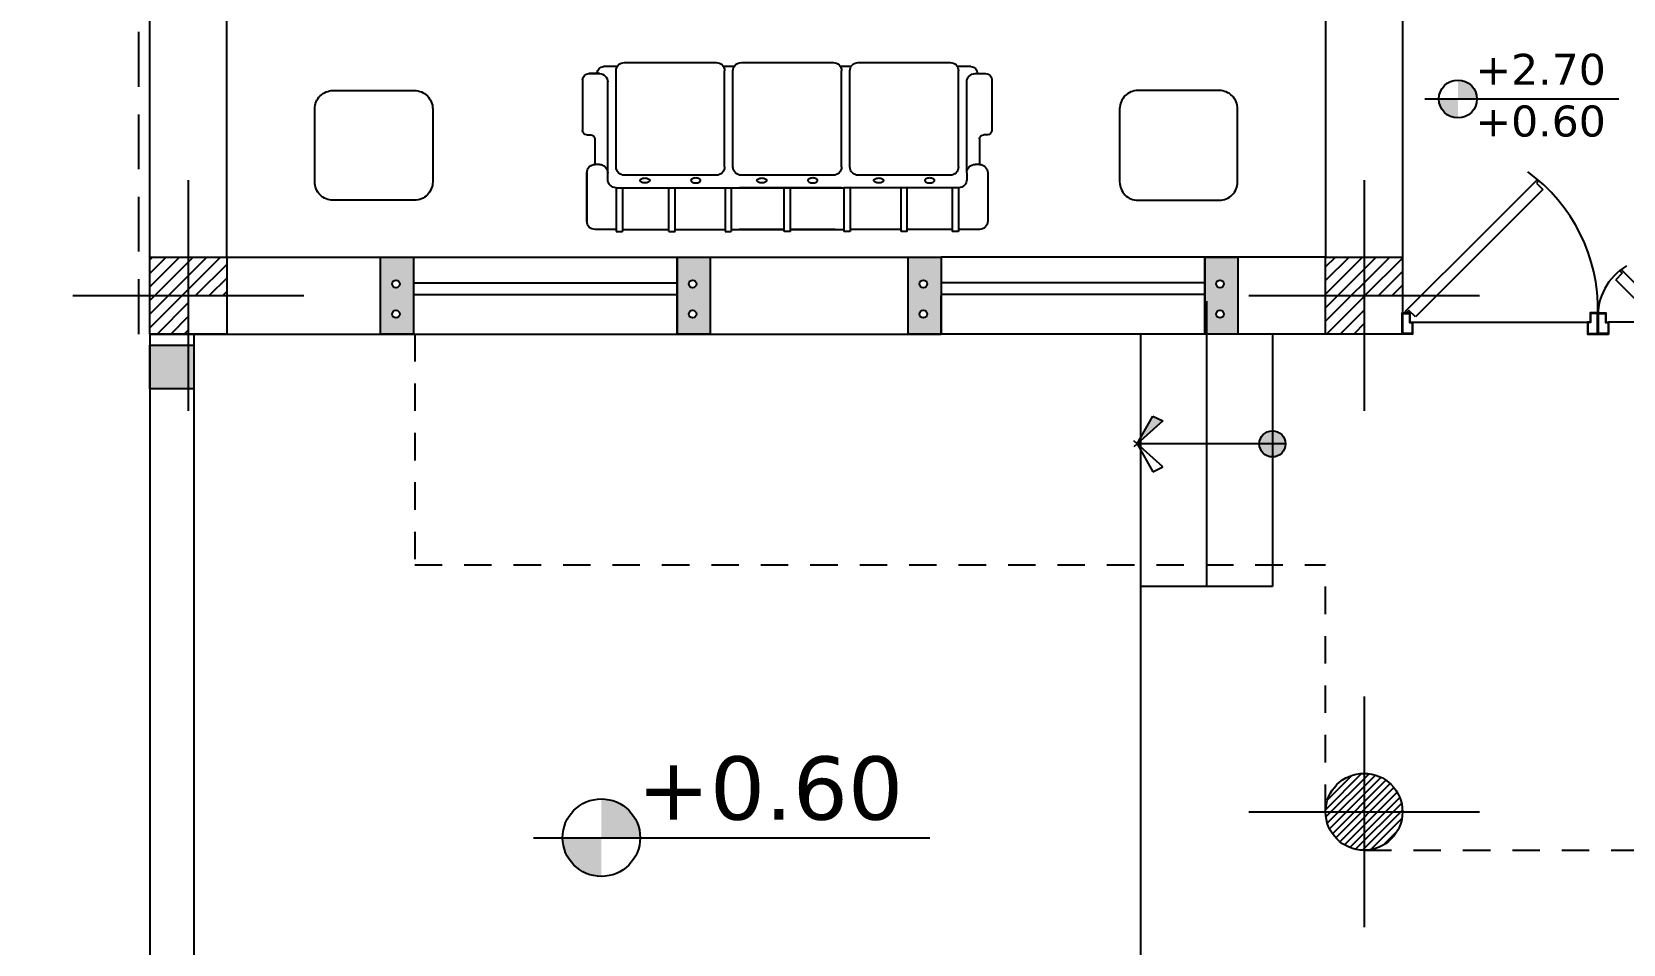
# Model space of a CAD drawing. Header units: inches. Extents: x -1482 to -895, y -39 to 122.
# Drawn here: x -1201.86 to -1194.62, y 60.22 to 64.37 of the extents above; entities that cross this region are included whole.
import ezdxf
from ezdxf.enums import TextEntityAlignment as Align

# ---------------------------------------------------------------- set-up
doc = ezdxf.new("R2010")
doc.units = ezdxf.units.IN
doc.header["$MEASUREMENT"] = 0
doc.header["$PDMODE"] = 3
doc.linetypes.add('DASHED2', pattern=[0.375, 0.25, -0.125])
doc.layers.get('Defpoints').update_dxf_attribs({"lineweight": 15})
for name, color, linetype in [('1', 251, 'Continuous'), ('axe', 150, 'Continuous'), ('fur', 22, 'Continuous'), ('GRADIANT', 251, 'Continuous'), ('nama', 252, 'Continuous')]:
    doc.layers.add(name, color=color, linetype=linetype)
doc.styles.add('COLI', font='TIMES.TTF', dxfattribs={"height": 0.25})
doc.styles.get("Standard").update_dxf_attribs({"font": 'verdana.TTF'})
doc.dimstyles.new('111', dxfattribs={"dimscale": 0, "dimtxt": 0.2, "dimasz": 0.1, "dimexe": 0.2, "dimexo": 0.5, "dimgap": 0.1, "dimtad": 1, "dimlfac": 1, "dimzin": 0, "dimdsep": 46, "dimtxsty": 'COLI', "dimblk1": 'OPEN30', "dimblk2": 'OPEN30', "dimsah": 1, "dimcen": 0, "dimse1": 1, "dimse2": 1, "dimclrd": 252, "dimclre": 1, "dimclrt": 1, "dimadec": 0, "dimazin": 0, "dimtfac": 0.5, "dimtix": 1, "dimtofl": 0, "dimtmove": 2, "dimatfit": 3, "dimldrblk": 'OPEN30', "dimfxl": 1, "dimtolj": 1, "dimtzin": 0, "dimlwd": 5, "dimarcsym": 0})
pattern_1 = [(45, (593.378865, 40.59466), (-0.01767766953, 0.01767766953), [])]

# ---------------------------------------------------------------- blocks, each defined once
blk = doc.blocks.new('A$C78557366')
at = {"layer": 'GRADIANT', "ltscale": 0.3}
h = blk.add_hatch(dxfattribs=at)
h.set_pattern_fill('ANSI31', color=256, scale=0.2)
h.paths.add_polyline_path([(-0.1, 0), (0, 0), (0, 0.1), (-0.1, 0.1)], flags=16)
h.paths.add_polyline_path([(0.1, 0), (0.1, 0.1), (-0.1, 0.1), (-0.1, 0)], flags=17)
h.paths.add_polyline_path([(0, -0.1), (0.1, -0.1), (0.1, 0.1), (0, 0.1)])
h.paths.add_polyline_path([(0.1, -0.1), (0.1, 0.1), (-0.1, 0.1), (-0.1, -0.1)])
at = {"layer": 'axe', "ltscale": 0.3}
for p, q in [((0, 0.3), (0, -0.3)), ((-0.3, 0), (0.3, 0))]:
    blk.add_line(p, q, dxfattribs=at)
blk.add_lwpolyline([(0.1, 0.1), (-0.1, 0.1), (-0.1, -0.1), (0.1, -0.1)], close=True, dxfattribs=at)
blk = doc.blocks.new('_Open30')
at = {"color": 0, "linetype": 'ByBlock', "lineweight": -2}
for p, q in [((-1, 0.268), (0, 0)), ((0, 0), (-1, -0.268)), ((0, 0), (-1, 0))]:
    blk.add_line(p, q, dxfattribs=at)
blk = doc.blocks.new('*D403')
at = {"color": 252, "lineweight": 5, "ltscale": 0.3, "transparency": 16777216}
blk.add_line((-1201.99, 80.8979), (-1201.99, 63.0979), dxfattribs=at)
at = {"layer": 'Defpoints', "color": 0, "ltscale": 0.3, "transparency": 16777216}
for p in [(-1200.8023, 80.9979), (-1201.99, 62.9979), (-1200.8023, 62.9979)]:
    blk.add_point(p, dxfattribs=at)
at = {"color": 252, "lineweight": 5, "ltscale": 0.3, "transparency": 16777216, "xscale": 0.1, "yscale": 0.1, "zscale": 0.1}
for p, rotation in [((-1201.99, 80.9979), 90), ((-1201.99, 62.9979), 270)]:
    blk.add_blockref('_Open30', p, dxfattribs=dict(at, rotation=rotation))
at = {"color": 1, "ltscale": 0.3, "transparency": 16777216, "insert": (-1202.2176, 71.9979), "char_height": 0.25, "attachment_point": 5, "rotation": 90, "style": 'COLI'}
blk.add_mtext('\\A1;18.00', dxfattribs=at)
blk = doc.blocks.new('A$C3F8B090B')
h = blk.add_hatch(color=1)
h.paths.add_polyline_path([(0, 0), (0.15, 0), (0.15, 0.35), (0, 0.35)])
h.paths.add_polyline_path([(0.0977, 0.122, -1), (0.063, 0.122, -1)], flags=16)
h.paths.add_polyline_path([(0.0977, 0.2594, -1), (0.063, 0.2594, -1)], flags=16)
at = {"color": 1}
blk.add_lwpolyline([(0.15, 0.35), (0.15, 0), (0, 0), (0, 0.35)], close=True, dxfattribs=at)
for centre in [(0.0803, 0.2594), (0.0803, 0.122)]:
    blk.add_circle(centre, 0.0174, dxfattribs=at)
blk = doc.blocks.new('FL3')
blk.add_hatch(color=150).paths.add_polyline_path([(0, 0), (0.149, -0.167), (0.181, -0.102)])
at = {"color": 150}
for p, q in [((0, 0), (-0.181, -0.102)), ((-0.149, -0.167), (0.02, 0.022)), ((0.149, -0.167), (-0.02, 0.022)), ((0, 0), (0.181, -0.102)), ((-0.181, -0.102), (-0.149, -0.167)), ((0.181, -0.102), (0.149, -0.167))]:
    blk.add_line(p, q, dxfattribs=at)
blk = doc.blocks.new('DBLDR120K')
at = {"layer": 'fur', "color": 136}
for p, q in [((-1.1519, -0.0545), (-0.9381, -0.0545)), ((-0.0481, -0.0545), (-0.8419, -0.0545)), ((-1.1397, -0.0777), (-0.9708, -0.2466))]:
    blk.add_line(p, q, dxfattribs=at)
at = {"layer": 'fur', "color": 136, "linetype": 'Continuous'}
for p, q in [((-1.18, -0.096), (-1.1857, -0.1017)), ((-1.1857, -0.1017), (-0.9948, -0.2926)), ((-1.169, -0.107), (-1.18, -0.096)), ((-1.1397, -0.0777), (-1.1686, -0.1067)), ((-0.4028, -0.4202), (-0.0603, -0.0777)), ((-0.0143, -0.1017), (-0.3678, -0.4552)), ((-0.0603, -0.0777), (-0.0314, -0.1067)), ((-0.031, -0.107), (-0.02, -0.096)), ((-0.02, -0.096), (-0.0143, -0.1017)), ((-1.0001, -0.2759), (-0.9708, -0.2466)), ((-0.9891, -0.287), (-1.0001, -0.2759)), ((-0.9948, -0.2926), (-0.9891, -0.287)), ((-0.6393, -0.6567), (-0.4028, -0.4202)), ((-0.3678, -0.4552), (-0.6153, -0.7027)), ((-0.61, -0.686), (-0.6393, -0.6567)), ((-0.621, -0.697), (-0.61, -0.686)), ((-0.6153, -0.7027), (-0.621, -0.697))]:
    blk.add_line(p, q, dxfattribs=at)
for points in [[(-1.1519, -0.0545), (-1.1519, 0), (-1.2, 0), (-1.2, -0.096), (-1.1644, -0.096), (-1.1644, -0.0545)], [(-0.9381, -0.0545), (-0.9381, 0), (-0.89, 0), (-0.89, -0.096), (-0.9256, -0.096), (-0.9256, -0.0545)], [(-0.8419, -0.0545), (-0.8419, 0), (-0.89, 0), (-0.89, -0.096), (-0.8544, -0.096), (-0.8544, -0.0545)], [(-0.0481, -0.0545), (-0.0481, 0), (0, 0), (0, -0.096), (-0.0356, -0.096), (-0.0356, -0.0545)], [(-1.1539, -0.0525), (-1.1539, -0.002), (-1.198, -0.002), (-1.198, -0.094), (-1.1664, -0.094), (-1.1664, -0.0525)], [(-0.9361, -0.0525), (-0.9361, -0.002), (-0.892, -0.002), (-0.892, -0.094), (-0.9236, -0.094), (-0.9236, -0.0525)], [(-0.8439, -0.0525), (-0.8439, -0.002), (-0.888, -0.002), (-0.888, -0.094), (-0.8564, -0.094), (-0.8564, -0.0525)], [(-0.0461, -0.0525), (-0.0461, -0.002), (-0.002, -0.002), (-0.002, -0.094), (-0.0336, -0.094), (-0.0336, -0.0525)]]:
    blk.add_lwpolyline(points, close=True, dxfattribs=at)
at = {"layer": 'fur', "color": 136}
for centre, radius, start, end in [((-1.6655, -0.1105), 0.7756, 8.04146, 8.19069), ((-0.1145, -0.1105), 0.7756, 171.80931, 171.95854), ((-1.154, -0.0815), 0.2645, 300.4974, 3.14148), ((-0.1145, -0.1105), 0.7756, 178.92853, 233.96606)]:
    blk.add_arc(centre, radius, start, end, dxfattribs=at)
blk = doc.blocks.new('A$C2CD672AE')
blk.add_hatch(color=0).paths.add_polyline_path([(0.2, 0.2), (0, 0.2), (0, 0), (0.2, 0)])
at = {"color": 0}
blk.add_lwpolyline([(0, 0.2), (0.2, 0.2), (0.2, 0), (0, 0)], close=True, dxfattribs=at)
blk = doc.blocks.new('g25')
at = {"color": 236}
for p, q in [((-181.939, -52.1332), (-182.379, -52.1332)), ((-181.379, -52.1332), (-181.819, -52.1332)), ((-180.819, -52.1332), (-181.259, -52.1332)), ((-182.499, -52.1863), (-182.549, -52.1863)), ((-182.509, -52.1863), (-182.509, -52.183)), ((-182.479, -52.153), (-182.4135, -52.153)), ((-182.419, -52.6332), (-182.419, -52.1732)), ((-181.9045, -52.153), (-181.8535, -52.153)), ((-181.899, -52.6332), (-181.899, -52.1732)), ((-181.859, -52.6332), (-181.859, -52.1732)), ((-181.3445, -52.153), (-181.2935, -52.153)), ((-181.339, -52.6332), (-181.339, -52.1732)), ((-181.299, -52.6332), (-181.299, -52.1732)), ((-180.7845, -52.153), (-180.719, -52.153)), ((-180.779, -52.6332), (-180.779, -52.1732)), ((-180.699, -52.1863), (-180.649, -52.1863)), ((-180.649, -52.1863), (-180.699, -52.1863)), ((-180.689, -52.1863), (-180.689, -52.183)), ((-180.689, -52.1863), (-180.689, -52.1863)), ((-182.579, -52.2163), (-182.579, -52.4592)), ((-182.459, -52.6615), (-182.459, -52.2263)), ((-180.739, -52.6615), (-180.739, -52.2263)), ((-180.619, -52.2163), (-180.619, -52.4592)), ((-182.559, -52.4792), (-182.5405, -52.4792)), ((-182.5205, -52.4992), (-182.5205, -52.6216)), ((-180.6775, -52.4992), (-180.6775, -52.6216)), ((-180.639, -52.4792), (-180.6575, -52.4792)), ((-182.559, -52.6615), (-182.559, -52.8932)), ((-182.519, -52.6215), (-182.499, -52.6215)), ((-182.459, -52.6615), (-182.459, -52.6932)), ((-180.739, -52.6932), (-180.739, -52.6615)), ((-180.699, -52.6215), (-180.679, -52.6215)), ((-180.639, -52.6615), (-180.639, -52.8932)), ((-180.639, -52.8932), (-180.639, -52.6615)), ((-182.419, -52.7332), (-181.8706, -52.7332)), ((-182.419, -52.7332), (-182.419, -52.9432)), ((-182.389, -52.7332), (-182.389, -52.9432)), ((-182.379, -52.6732), (-181.939, -52.6732)), ((-182.174, -52.9432), (-182.174, -52.7332)), ((-182.144, -52.9432), (-182.144, -52.7332)), ((-181.9006, -52.7332), (-181.9006, -52.9432)), ((-180.779, -52.7332), (-181.8706, -52.7332)), ((-181.8706, -52.7332), (-181.8706, -52.9432)), ((-181.859, -52.7332), (-181.3709, -52.7332)), ((-181.819, -52.6732), (-181.379, -52.6732)), ((-181.614, -52.9432), (-181.614, -52.7332)), ((-181.584, -52.9432), (-181.584, -52.7332)), ((-181.3309, -52.7332), (-181.3309, -52.9432)), ((-181.3009, -52.7332), (-181.3009, -52.9432)), ((-181.259, -52.6732), (-180.819, -52.6732)), ((-181.062, -52.9432), (-181.062, -52.7332)), ((-181.032, -52.9432), (-181.032, -52.7332)), ((-180.809, -52.7332), (-180.809, -52.9432)), ((-180.779, -52.7332), (-180.779, -52.9432)), ((-182.519, -52.9332), (-182.419, -52.9332)), ((-182.419, -52.9432), (-182.389, -52.9432)), ((-182.389, -52.9332), (-182.174, -52.9332)), ((-182.174, -52.9432), (-182.144, -52.9432)), ((-182.144, -52.9332), (-181.9006, -52.9332)), ((-181.9006, -52.9432), (-181.8706, -52.9432)), ((-181.614, -52.9332), (-181.8706, -52.9332)), ((-181.829, -52.9332), (-181.614, -52.9332)), ((-181.614, -52.9432), (-181.584, -52.9432)), ((-181.3309, -52.9332), (-181.584, -52.9332)), ((-181.584, -52.9332), (-181.369, -52.9332)), ((-181.3009, -52.9432), (-181.3309, -52.9432)), ((-181.062, -52.9332), (-181.3009, -52.9332)), ((-181.032, -52.9432), (-181.062, -52.9432)), ((-180.809, -52.9332), (-181.032, -52.9332)), ((-180.779, -52.9432), (-180.809, -52.9432)), ((-180.779, -52.9332), (-180.679, -52.9332))]:
    blk.add_line(p, q, dxfattribs=at)
for points in [[(-182.2808, -52.6866, -0.051811), (-182.2715, -52.6876, -0.065668), (-182.2645, -52.69, -0.104522), (-182.2591, -52.6943, -0.172909), (-182.2577, -52.6983, -0.172909), (-182.2591, -52.7023, -0.104522), (-182.2645, -52.7066, -0.065668), (-182.2715, -52.7091, -0.051811), (-182.2808, -52.71, -0.051811), (-182.2902, -52.7091, -0.065668), (-182.2972, -52.7066, -0.104522), (-182.3025, -52.7023, -0.172909), (-182.304, -52.6983, -0.172909), (-182.3025, -52.6943, -0.104522), (-182.2972, -52.69, -0.065668), (-182.2902, -52.6876, -0.051811)], [(-182.0372, -52.6866, 0.051811), (-182.0465, -52.6876, 0.065668), (-182.0535, -52.69, 0.104522), (-182.0589, -52.6943, 0.172909), (-182.0603, -52.6983, 0.172909), (-182.0589, -52.7023, 0.104522), (-182.0535, -52.7066, 0.065668), (-182.0465, -52.7091, 0.051811), (-182.0372, -52.71, 0.051811), (-182.0278, -52.7091, 0.065668), (-182.0208, -52.7066, 0.104522), (-182.0154, -52.7023, 0.172909), (-182.014, -52.6983, 0.172909), (-182.0154, -52.6943, 0.104522), (-182.0208, -52.69, 0.065668), (-182.0278, -52.6876, 0.051811)], [(-181.7208, -52.6866, -0.051811), (-181.7115, -52.6876, -0.065668), (-181.7045, -52.69, -0.104522), (-181.6991, -52.6943, -0.172909), (-181.6977, -52.6983, -0.172909), (-181.6991, -52.7023, -0.104522), (-181.7045, -52.7066, -0.065668), (-181.7115, -52.7091, -0.051811), (-181.7208, -52.71, -0.051811), (-181.7302, -52.7091, -0.065668), (-181.7372, -52.7066, -0.104522), (-181.7425, -52.7023, -0.172909), (-181.744, -52.6983, -0.172909), (-181.7425, -52.6943, -0.104522), (-181.7372, -52.69, -0.065668), (-181.7302, -52.6876, -0.051811)], [(-181.4772, -52.6866, 0.051811), (-181.4865, -52.6876, 0.065668), (-181.4935, -52.69, 0.104522), (-181.4989, -52.6943, 0.172909), (-181.5003, -52.6983, 0.172909), (-181.4989, -52.7023, 0.104522), (-181.4935, -52.7066, 0.065668), (-181.4865, -52.7091, 0.051811), (-181.4772, -52.71, 0.051811), (-181.4678, -52.7091, 0.065668), (-181.4608, -52.7066, 0.104522), (-181.4554, -52.7023, 0.172909), (-181.454, -52.6983, 0.172909), (-181.4554, -52.6943, 0.104522), (-181.4608, -52.69, 0.065668), (-181.4678, -52.6876, 0.051811)], [(-181.1608, -52.6866, -0.051811), (-181.1515, -52.6876, -0.065668), (-181.1445, -52.69, -0.104522), (-181.1391, -52.6943, -0.172909), (-181.1377, -52.6983, -0.172909), (-181.1391, -52.7023, -0.104522), (-181.1445, -52.7066, -0.065668), (-181.1515, -52.7091, -0.051811), (-181.1608, -52.71, -0.051811), (-181.1702, -52.7091, -0.065668), (-181.1772, -52.7066, -0.104522), (-181.1825, -52.7023, -0.172909), (-181.184, -52.6983, -0.172909), (-181.1825, -52.6943, -0.104522), (-181.1772, -52.69, -0.065668), (-181.1702, -52.6876, -0.051811)], [(-180.9172, -52.6866, 0.051811), (-180.9265, -52.6876, 0.065668), (-180.9335, -52.69, 0.104522), (-180.9389, -52.6943, 0.172909), (-180.9403, -52.6983, 0.172909), (-180.9389, -52.7023, 0.104522), (-180.9335, -52.7066, 0.065668), (-180.9265, -52.7091, 0.051811), (-180.9172, -52.71, 0.051811), (-180.9078, -52.7091, 0.065668), (-180.9008, -52.7066, 0.104522), (-180.8954, -52.7023, 0.172909), (-180.894, -52.6983, 0.172909), (-180.8954, -52.6943, 0.104522), (-180.9008, -52.69, 0.065668), (-180.9078, -52.6876, 0.051811)]]:
    blk.add_lwpolyline(points, format="xyb", close=True, dxfattribs=at)
for centre, radius, start, end in [((-182.379, -52.1732), 0.04, 90, 180), ((-181.939, -52.1732), 0.04, 0, 90), ((-181.819, -52.1732), 0.04, 90, 180), ((-181.379, -52.1732), 0.04, 0, 90), ((-181.259, -52.1732), 0.04, 90, 180), ((-180.819, -52.1732), 0.04, 0, 90), ((-182.549, -52.2163), 0.03, 90, 180), ((-182.479, -52.183), 0.03, 90, 180), ((-182.499, -52.2263), 0.04, 0, 90), ((-180.699, -52.2263), 0.04, 90, 180), ((-180.719, -52.183), 0.03, 0, 90), ((-180.649, -52.2163), 0.03, 0, 90), ((-182.559, -52.4592), 0.02, 180, 270), ((-182.5405, -52.4992), 0.02, 0, 90), ((-180.6575, -52.4992), 0.02, 90, 180), ((-180.639, -52.4592), 0.02, 270, 0), ((-182.519, -52.6615), 0.04, 90, 180), ((-182.499, -52.6615), 0.04, 0, 90), ((-182.379, -52.6332), 0.04, 180, 270), ((-181.939, -52.6332), 0.04, 270, 0), ((-181.819, -52.6332), 0.04, 180, 270), ((-181.379, -52.6332), 0.04, 270, 0), ((-181.259, -52.6332), 0.04, 180, 270), ((-180.819, -52.6332), 0.04, 270, 0), ((-180.699, -52.6615), 0.04, 90, 180), ((-180.679, -52.6615), 0.04, 0, 90), ((-182.419, -52.6932), 0.04, 180, 270), ((-180.779, -52.6932), 0.04, 270, 0), ((-182.519, -52.8932), 0.04, 180, 270), ((-180.679, -52.8932), 0.04, 270, 0)]:
    blk.add_arc(centre, radius, start, end, dxfattribs=at)

msp = doc.modelspace()

# ---------------------------------------------------------------- hatches: boundary and pattern name
at = {"layer": 'fur'}
h = msp.add_hatch(color=156, dxfattribs=at)
edge = h.paths.add_edge_path()
edge.add_arc((-1195.3723, 64.0679), 0.0864, 0, 90)
edge.add_line((-1195.3723, 64.1543), (-1195.3723, 64.0679))
edge.add_line((-1195.3723, 64.0679), (-1195.2859, 64.0679))
edge = h.paths.add_edge_path()
edge.add_arc((-1195.3723, 64.0679), 0.0864, 180, 270)
edge.add_line((-1195.3723, 63.9815), (-1195.3723, 64.0679))
edge.add_line((-1195.3723, 64.0679), (-1195.4588, 64.0679))
at = {"layer": 'fur', "linetype": 'Continuous'}
h = msp.add_hatch(color=136, dxfattribs=at)
h.dxf.hatch_style = 1
h.paths.add_polyline_path([(-1196.1568, 62.4979), (-1196.276, 62.4979, 0.414214), (-1196.2164, 62.4383, 0.414214)])
h.paths.add_polyline_path([(-1196.1568, 62.4979, 0.414214), (-1196.2164, 62.5575), (-1196.2164, 62.4979)])
h.paths.add_polyline_path([(-1196.2164, 62.4979), (-1196.2164, 62.5575, 0.414214), (-1196.276, 62.4979)])
at = {"layer": 'fur'}
h = msp.add_hatch(color=156, dxfattribs=at)
edge = h.paths.add_edge_path()
edge.add_arc((-1199.27, 60.7051), 0.1764, 0, 90)
edge.add_line((-1199.27, 60.8815), (-1199.27, 60.7051))
edge.add_line((-1199.27, 60.7051), (-1199.0936, 60.7051))
edge = h.paths.add_edge_path()
edge.add_arc((-1199.27, 60.7051), 0.1764, 180, 270)
edge.add_line((-1199.27, 60.5287), (-1199.27, 60.7051))
edge.add_line((-1199.27, 60.7051), (-1199.4464, 60.7051))
at = {"layer": 'GRADIANT', "ltscale": 0.3}
h = msp.add_hatch(dxfattribs=at)
h.set_pattern_fill('ANSI31', color=256, scale=0.2)
h.set_pattern_definition(pattern_1)
edge = h.paths.add_edge_path()
edge.add_arc((-1195.7995, 60.8229), 0.175, 90, 180)
edge.add_line((-1195.9745, 60.8229), (-1195.7995, 60.8229))
edge.add_line((-1195.7995, 60.8229), (-1195.7995, 60.9979))
edge = h.paths.add_edge_path()
edge.add_arc((-1195.7995, 60.8229), 0.175, 360, 450)
edge.add_line((-1195.7995, 60.9979), (-1195.7995, 60.8229))
edge.add_line((-1195.7995, 60.8229), (-1195.6245, 60.8229))
edge = h.paths.add_edge_path()
edge.add_arc((-1195.7995, 60.8229), 0.175, 270, 360)
edge.add_line((-1195.6245, 60.8229), (-1195.7995, 60.8229))
edge.add_line((-1195.7995, 60.8229), (-1195.7995, 60.6479))
edge = h.paths.add_edge_path()
edge.add_arc((-1195.7995, 60.8229), 0.175, 180, 270)
edge.add_line((-1195.7995, 60.6479), (-1195.7995, 60.8229))
edge.add_line((-1195.7995, 60.8229), (-1195.9745, 60.8229))
h = msp.add_hatch(dxfattribs=at)
h.set_pattern_fill('ANSI31', color=256, scale=0.2)
h.set_pattern_definition(pattern_1)
edge = h.paths.add_edge_path()
edge.add_arc((-1195.7995, 60.8229), 0.175, 90, 180)
edge.add_line((-1195.9745, 60.8229), (-1195.7995, 60.8229))
edge.add_line((-1195.7995, 60.8229), (-1195.7995, 60.9979))
edge = h.paths.add_edge_path()
edge.add_arc((-1195.7995, 60.8229), 0.175, 360, 450)
edge.add_line((-1195.7995, 60.9979), (-1195.7995, 60.8229))
edge.add_line((-1195.7995, 60.8229), (-1195.6245, 60.8229))
edge = h.paths.add_edge_path()
edge.add_arc((-1195.7995, 60.8229), 0.175, 270, 360)
edge.add_line((-1195.6245, 60.8229), (-1195.7995, 60.8229))
edge.add_line((-1195.7995, 60.8229), (-1195.7995, 60.6479))
edge = h.paths.add_edge_path()
edge.add_arc((-1195.7995, 60.8229), 0.175, 180, 270)
edge.add_line((-1195.7995, 60.6479), (-1195.7995, 60.8229))
edge.add_line((-1195.7995, 60.8229), (-1195.9745, 60.8229))
h = msp.add_hatch(dxfattribs=at)
h.set_pattern_fill('ANSI31', color=256, scale=0.2)
h.set_pattern_definition([(45, (593.378865, 40.59466), (-0.01767766953, 0.01767766953), [])])
edge = h.paths.add_edge_path()
edge.add_arc((-1195.7995, 60.8229), 0.175, 90, 180)
edge.add_line((-1195.9745, 60.8229), (-1195.7995, 60.8229))
edge.add_line((-1195.7995, 60.8229), (-1195.7995, 60.9979))
edge = h.paths.add_edge_path()
edge.add_arc((-1195.7995, 60.8229), 0.175, 360, 450)
edge.add_line((-1195.7995, 60.9979), (-1195.7995, 60.8229))
edge.add_line((-1195.7995, 60.8229), (-1195.6245, 60.8229))
edge = h.paths.add_edge_path()
edge.add_arc((-1195.7995, 60.8229), 0.175, 270, 360)
edge.add_line((-1195.6245, 60.8229), (-1195.7995, 60.8229))
edge.add_line((-1195.7995, 60.8229), (-1195.7995, 60.6479))
edge = h.paths.add_edge_path()
edge.add_arc((-1195.7995, 60.8229), 0.175, 180, 270)
edge.add_line((-1195.7995, 60.6479), (-1195.7995, 60.8229))
edge.add_line((-1195.7995, 60.8229), (-1195.9745, 60.8229))

# ---------------------------------------------------------------- linework, layer by layer
at = {"color": 251, "linetype": 'DASHED2'}
msp.add_line((-1201.3745, 62.9979), (-1201.3745, 80.9979), dxfattribs=at)
at = {"ltscale": 0.3}
for p, q in [((-1201.3245, 62.9979), (-1201.3245, 80.9479)), ((-1200.9745, 63.3479), (-1200.9745, 74.2479)), ((-1195.9745, 68.3479), (-1195.9745, 63.3479)), ((-1195.6245, 68.3479), (-1195.6245, 63.3479)), ((-1200.9745, 63.3479), (-1200.1245, 63.3479)), ((-1200.1245, 63.3479), (-1200.1245, 62.9979)), ((-1198.9245, 63.3479), (-1197.7245, 63.3479)), ((-1198.9245, 63.3479), (-1198.9245, 62.9979)), ((-1197.7245, 63.3479), (-1197.7245, 62.9979)), ((-1195.9745, 63.3479), (-1196.5245, 63.3479)), ((-1196.5245, 63.3479), (-1196.5245, 62.9979)), ((-1201.3245, 62.9979), (-1200.1245, 62.9979)), ((-1198.9245, 62.9979), (-1197.7245, 62.9979)), ((-1195.5783, 62.9979), (-1196.5245, 62.9979))]:
    msp.add_line(p, q, dxfattribs=at)
at = {"color": 252, "ltscale": 0.3}
for p, q in [((-1200.1245, 63.3479), (-1198.9245, 63.3479)), ((-1196.5245, 63.3479), (-1197.7245, 63.3479)), ((-1200.1245, 63.2307), (-1198.9245, 63.2307)), ((-1196.5245, 63.2307), (-1197.7245, 63.2307)), ((-1200.1245, 63.1774), (-1198.9245, 63.1774)), ((-1196.5245, 63.1774), (-1197.7245, 63.1774)), ((-1196.5164, 63.1479), (-1196.5164, 61.8479)), ((-1201.3245, 62.9979), (-1201.3245, 50.9979)), ((-1201.1245, 62.9979), (-1201.1245, 51.1979)), ((-1200.1245, 62.9979), (-1198.9245, 62.9979)), ((-1196.5245, 62.9979), (-1197.7245, 62.9979)), ((-1196.8164, 62.9979), (-1196.8164, 60.0877)), ((-1196.2164, 62.9979), (-1196.2164, 61.8479)), ((-1194.7832, 62.9979), (-1194.6869, 62.9979)), ((-1196.2164, 61.8479), (-1196.8164, 61.8479))]:
    msp.add_line(p, q, dxfattribs=at)
at = {"layer": 'axe', "ltscale": 0.3}
for p, q in [((-1195.7995, 61.3479), (-1195.7995, 60.2979)), ((-1195.7995, 61.3479), (-1195.7995, 60.2979)), ((-1195.7995, 61.3479), (-1195.7995, 60.2979)), ((-1196.3245, 60.8229), (-1195.2745, 60.8229)), ((-1196.3245, 60.8229), (-1195.2745, 60.8229)), ((-1196.3245, 60.8229), (-1195.2745, 60.8229))]:
    msp.add_line(p, q, dxfattribs=at)
msp.add_circle((-1195.7995, 60.8229), 0.175, dxfattribs=at)
msp.add_circle((-1195.7995, 60.8229), 0.175, dxfattribs=at)
msp.add_circle((-1195.7995, 60.8229), 0.175, dxfattribs=at)
at = {"layer": 'fur', "color": 156}
for p, q in [((-1195.5236, 64.0679), (-1194.6397, 64.0679)), ((-1199.5787, 60.7051), (-1197.7748, 60.7051))]:
    msp.add_line(p, q, dxfattribs=at)
at = {"layer": 'fur', "color": 136, "linetype": 'DASHED2', "ltscale": 0.5}
for p, q in [((-1200.1193, 62.9979), (-1200.1193, 61.9479)), ((-1200.1193, 61.9479), (-1195.9745, 61.9479)), ((-1195.9745, 60.8229), (-1195.9745, 61.9479)), ((-1195.7995, 60.6479), (-1193.1495, 60.6479))]:
    msp.add_line(p, q, dxfattribs=at)
at = {"layer": 'fur', "color": 136, "linetype": 'Continuous'}
msp.add_line((-1196.1568, 62.4979), (-1196.8321, 62.4979), dxfattribs=at)
at = {"layer": 'fur', "color": 156}
for centre, radius in [((-1195.3723, 64.0679), 0.0864), ((-1199.27, 60.7051), 0.1764)]:
    msp.add_circle(centre, radius, dxfattribs=at)
at = {"layer": 'fur', "color": 136, "linetype": 'Continuous'}
msp.add_circle((-1196.2164, 62.4979), 0.0596, dxfattribs=at)
at = {"layer": 'nama', "color": 236, "ltscale": 0.6}
for points in [[(-1200.491, 64.1062), (-1200.1204, 64.1062, -0.414214), (-1200.0374, 64.0232), (-1200.0374, 63.69, -0.414214), (-1200.1204, 63.607), (-1200.491, 63.607, -0.414214), (-1200.574, 63.69), (-1200.574, 64.0232, -0.414214)], [(-1196.458, 64.1062), (-1196.8286, 64.1062, 0.414214), (-1196.9116, 64.0232), (-1196.9116, 63.69, 0.414214), (-1196.8286, 63.607), (-1196.458, 63.607, 0.414214), (-1196.375, 63.69), (-1196.375, 64.0232, 0.414214)]]:
    msp.add_lwpolyline(points, format="xyb", close=True, dxfattribs=at)

# ---------------------------------------------------------------- block references
at = {"xscale": 0.9999900196616685, "yscale": 0.9999900196616685, "zscale": 0.9999900196616685, "rotation": 179.9881526941475}
for p in [(-1200.1245, 63.3479), (-1198.7745, 63.3479), (-1197.7245, 63.3479), (-1196.3745, 63.3479)]:
    msp.add_blockref('A$C3F8B090B', p, dxfattribs=at)
at = {"color": 0, "rotation": 90}
msp.add_blockref('A$C2CD672AE', (-1201.1245, 62.7479), dxfattribs=at)
at = {"layer": '1', "xscale": -0.9500000000000455, "yscale": 0.9499999999999886, "zscale": 0.95}
msp.add_blockref('g25', (-1370.9431, 113.7605), dxfattribs=at)
at = {"layer": 'axe', "ltscale": 0.3, "xscale": -1.750000000001592, "yscale": 1.750000000001592, "zscale": 1.750000000001592, "rotation": 90}
for p in [(-1201.1495, 63.1729), (-1195.7995, 63.1729)]:
    msp.add_blockref('A$C78557366', p, dxfattribs=at)
at = {"layer": 'fur', "xscale": 1.00166944908176, "yscale": 1.00166944908176, "zscale": 1.00166944908176, "rotation": 180}
msp.add_blockref('DBLDR120K', (-1195.6265, 62.9979), dxfattribs=at)
at = {"layer": 'fur', "color": 136, "linetype": 'Continuous', "xscale": 0.7000000000000002, "yscale": 0.7000000000000002, "zscale": 0.7000000000000002, "rotation": 90}
msp.add_blockref('FL3', (-1196.8321, 62.4979), dxfattribs=at)

# ---------------------------------------------------------------- texts
at = {"layer": 'axe', "ltscale": 100}
for s, height, p in [('+2.70', 0.14112, (-1194.9959, 64.203)), ('+0.60', 0.14112, (-1194.9959, 63.9677)), ('+0.60', 0.288, (-1198.5017, 60.9313))]:
    msp.add_text(s, height=height, dxfattribs=at).set_placement(p, align=Align.MIDDLE_CENTER)

# ---------------------------------------------------------------- dimensions: what is measured, and where the dimension line sits
at = {"ltscale": 0.3}
dim = msp.add_linear_dim(base=(-1201.99, 62.9979), p1=(-1200.8023, 80.9979), p2=(-1200.8023, 62.9979), angle=90, dimstyle='111', override={"dimscale": 1}, dxfattribs=at)
dim.commit()
dim.dimension.update_dxf_attribs({"geometry": '*D403', "text_midpoint": (-1202.2176, 71.9979)})

doc.saveas('drawing.dxf')
